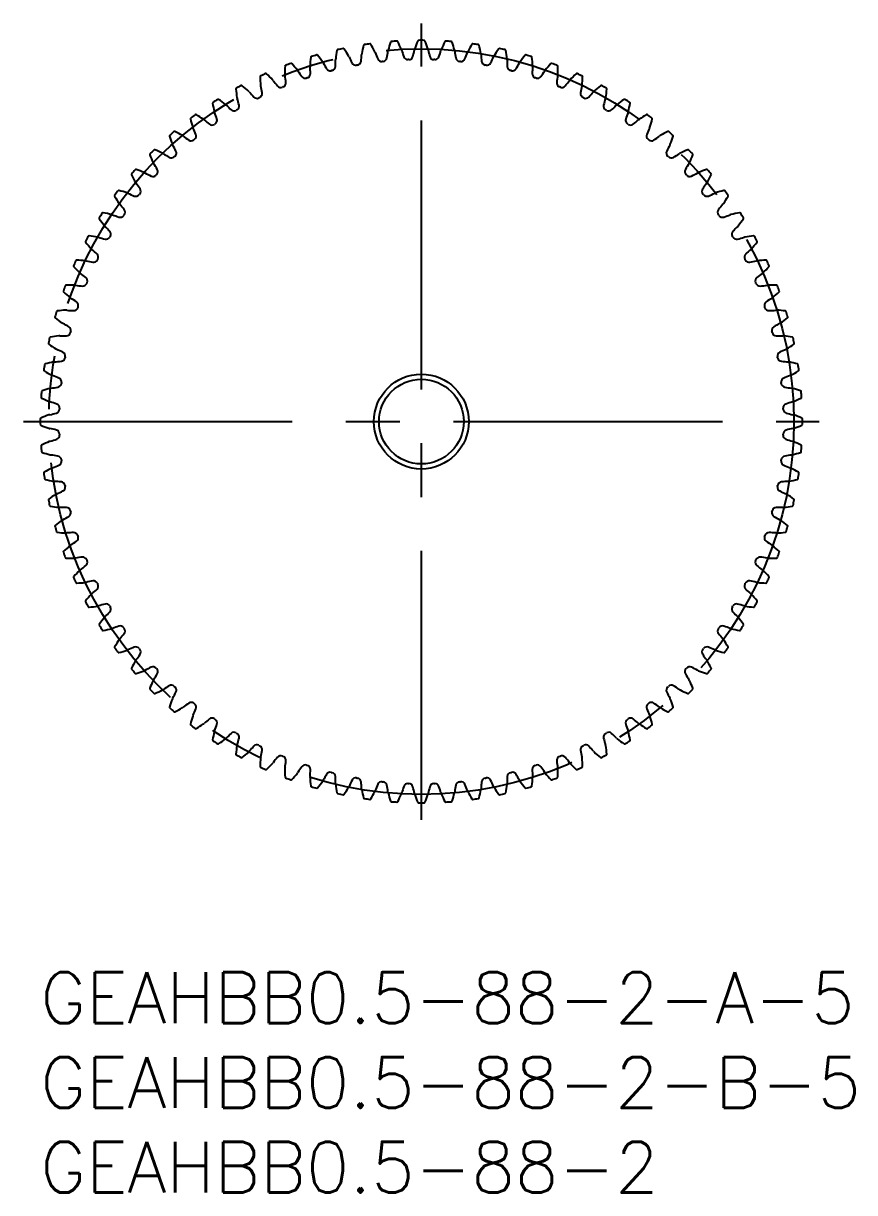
# Model space of a CAD drawing. Extents: x -1 to 95, y -13 to 70.
# Drawn here: x -1 to 48.1, y -13 to 56 of the extents above; entities that cross this region are included whole.
import ezdxf

# ---------------------------------------------------------------- set-up
doc = ezdxf.new("R2010")
doc.units = 0
doc.header["$LTSCALE"] = 0.5
doc.linetypes.add('CENTER', pattern=[50.8, 31.75, -6.35, 6.35, -6.35])
for name, color, linetype in [('MSM_CENTER', 1, 'CENTER'), ('MSM_CONTINUOUS', 7, 'CONTINUOUS'), ('MSM_PART_NUMBER', 7, 'CONTINUOUS')]:
    doc.layers.add(name, color=color, linetype=linetype)
doc.styles.get("Standard").update_dxf_attribs({"font": 'txt.shx', "height": 3, "bigfont": 'bigfont.shx'})

# ---------------------------------------------------------------- blocks, each defined once
blk = doc.blocks.new('*U2')
at = {"layer": 'MSM_PART_NUMBER'}
blk.add_text('GEAHBB0.5-88-2-A-5', height=3, dxfattribs=at).set_placement((0, -3))
blk = doc.blocks.new('*U3')
at = {"layer": 'MSM_PART_NUMBER'}
blk.add_text('GEAHBB0.5-88-2-B-5', height=3, dxfattribs=at).set_placement((0, -8))
blk = doc.blocks.new('*U4')
at = {"layer": 'MSM_PART_NUMBER'}
blk.add_text('GEAHBB0.5-88-2', height=3, dxfattribs=at).set_placement((0, -13))

msp = doc.modelspace()

# ---------------------------------------------------------------- linework, layer by layer
at = {"layer": 'MSM_CENTER'}
for p, q in [((22.5, 9), (22.5, 56)), ((-1, 32.5), (46, 32.5))]:
    msp.add_line(p, q, dxfattribs=at)
msp.add_circle((22.5, 32.5), 22, dxfattribs=at)
at = {"layer": 'MSM_CONTINUOUS'}
for radius in [2.8, 2.5]:
    msp.add_circle((22.5, 32.5), radius, dxfattribs=at)
for centre, radius, start, end in [((22.5, 32.5), 22.5, 101.84973, 102.69572), ((17.89, 54.472), 0.05, 35.20281, 101.84973), ((26.184, 52.843), 7.333, 165.25173, 169.20455), ((19.141, 54.697), 0.05, 98.60482, 165.25173), ((22.5, 32.5), 22.5, 97.75882, 98.60482), ((19.469, 54.744), 0.05, 31.1119, 97.75882), ((13.233, 50.981), 7.333, 27.15909, 31.1119), ((27.626, 52.528), 7.333, 161.16082, 165.11364), ((20.733, 54.88), 0.05, 94.51391, 161.16082), ((22.5, 32.5), 22.5, 93.66791, 94.51391), ((21.064, 54.904), 0.05, 27.021, 93.66791), ((14.576, 51.595), 7.333, 23.06818, 27.021), ((29.042, 52.112), 7.333, 157.06991, 161.02273), ((22.334, 54.949), 0.05, 90.423, 157.06991), ((22.5, 32.5), 22.5, 89.577, 90.423), ((22.666, 54.949), 0.05, 22.93009, 89.577), ((15.958, 52.112), 7.333, 18.97727, 22.93009), ((30.424, 51.595), 7.333, 152.979, 156.93182), ((23.936, 54.904), 0.05, 86.33209, 152.979), ((22.5, 32.5), 22.5, 85.48609, 86.33209), ((24.267, 54.88), 0.05, 18.83918, 85.48609), ((17.374, 52.528), 7.333, 14.88636, 18.83918), ((31.767, 50.981), 7.333, 148.8881, 152.84091), ((25.531, 54.744), 0.05, 82.24118, 148.8881), ((22.5, 32.5), 22.5, 81.39518, 82.24118), ((25.859, 54.697), 0.05, 14.74827, 81.39518), ((18.816, 52.843), 7.333, 10.79545, 14.74827), ((27.11, 54.472), 0.05, 78.15027, 144.79719), ((22.5, 32.5), 22.5, 77.30428, 78.15027), ((23.252, 53.16), 7.333, 173.43355, 177.38636), ((16.016, 53.993), 0.05, 106.78663, 173.43355), ((22.5, 32.5), 22.5, 105.94064, 106.78663), ((16.334, 54.087), 0.05, 39.29372, 105.94064), ((10.698, 49.474), 7.333, 35.34091, 39.29372), ((10.669, 53.762), 6.769, 357.34911, 0.79408), ((17.853, 53.862), 0.415, 173.29529, 180.79391), ((24.724, 53.054), 7.333, 169.34264, 173.29546), ((17.566, 54.401), 0.05, 102.69572, 169.34264), ((11.939, 50.273), 7.333, 31.25, 35.20281), ((17.853, 53.862), 0.415, 23.75155, 31.25018), ((24.429, 56.756), 6.769, 203.75137, 207.19635), ((12.216, 54.552), 6.769, 353.2582, 356.70317), ((19.389, 54.139), 0.415, 169.20437, 176.703), ((19.389, 54.139), 0.415, 19.66064, 27.15927), ((26.154, 56.556), 6.769, 199.66047, 203.10544), ((20.158, 53.998), 0.25, 203.10544, 276.21696), ((20.219, 54.004), 0.25, 276.05576, 349.16729), ((13.816, 55.23), 6.769, 349.16729, 352.61226), ((20.94, 54.306), 0.415, 165.11346, 172.61209), ((20.94, 54.306), 0.415, 15.56973, 23.06836), ((27.861, 56.234), 6.769, 195.56956, 199.01453), ((21.698, 54.11), 0.25, 199.01453, 272.12606), ((22.5, 32.5), 21.375, 91.96485, 92.12606), ((21.759, 54.112), 0.25, 271.96485, 345.07638), ((15.459, 55.791), 6.769, 345.07638, 348.52135), ((22.5, 54.361), 0.415, 161.02255, 168.52118), ((22.5, 54.361), 0.415, 11.47882, 18.97745), ((29.541, 55.791), 6.769, 191.47865, 194.92362), ((23.241, 54.112), 0.25, 194.92362, 268.03515), ((22.5, 32.5), 21.375, 87.87394, 88.03515), ((23.302, 54.11), 0.25, 267.87399, 340.98547), ((17.139, 56.234), 6.769, 340.98547, 344.43044), ((24.06, 54.306), 0.415, 156.93166, 164.43027), ((24.06, 54.306), 0.415, 7.38791, 14.88653), ((31.184, 55.23), 6.769, 187.38774, 190.83271), ((24.781, 54.004), 0.25, 190.83271, 263.94424), ((24.842, 53.998), 0.25, 263.78308, 336.89456), ((18.846, 56.556), 6.769, 336.89456, 340.33953), ((25.611, 54.139), 0.415, 152.84073, 160.33936), ((25.611, 54.139), 0.415, 3.297, 10.79562), ((32.784, 54.552), 6.769, 183.29683, 186.7418), ((20.571, 56.756), 6.769, 332.80365, 336.24863), ((27.147, 53.862), 0.415, 148.74982, 156.24845), ((33.061, 50.273), 7.333, 144.79719, 148.75), ((27.434, 54.401), 0.05, 10.65736, 77.30428), ((20.276, 53.054), 7.333, 6.70454, 10.65736), ((27.147, 53.862), 0.415, 359.20609, 6.70471), ((34.331, 53.762), 6.769, 179.20592, 182.65089), ((34.302, 49.474), 7.333, 140.70628, 144.65909), ((28.666, 54.087), 0.05, 74.05936, 140.70628), ((22.5, 32.5), 22.5, 73.21337, 74.05936), ((28.984, 53.993), 0.05, 6.56645, 73.21337), ((21.748, 53.16), 7.333, 2.61364, 6.56645), ((21.776, 53.161), 7.333, 177.52446, 181.47727), ((14.499, 53.476), 0.05, 110.87754, 177.52446), ((22.5, 32.5), 22.5, 110.03155, 110.87754), ((14.81, 53.592), 0.05, 43.38463, 110.03155), ((9.517, 48.589), 7.333, 39.43182, 43.38463), ((14.86, 52.983), 0.415, 31.93337, 39.43199), ((20.957, 56.783), 6.769, 211.93319, 215.37816), ((16.341, 53.476), 0.415, 177.38619, 184.88481), ((9.183, 52.864), 6.769, 1.44002, 4.88499), ((16.341, 53.476), 0.415, 27.84246, 35.34108), ((22.694, 56.831), 6.769, 207.84228, 211.28725), ((17.123, 53.446), 0.25, 211.28725, 284.39878), ((22.5, 32.5), 21.375, 104.23758, 104.39878), ((17.181, 53.461), 0.25, 284.23758, 357.34911), ((18.63, 53.776), 0.25, 207.19634, 280.30787), ((22.5, 32.5), 21.375, 100.14667, 100.30787), ((18.69, 53.787), 0.25, 280.14667, 353.2582), ((22.5, 32.5), 21.375, 96.05576, 96.21696), ((22.5, 32.5), 21.375, 83.78304, 83.94424), ((26.31, 53.787), 0.25, 186.7418, 259.85333), ((22.5, 32.5), 21.375, 79.69213, 79.85333), ((26.37, 53.776), 0.25, 259.69217, 332.80366), ((27.819, 53.461), 0.25, 182.65089, 255.76242), ((22.5, 32.5), 21.375, 75.60122, 75.76242), ((27.877, 53.446), 0.25, 255.60126, 328.71275), ((22.306, 56.831), 6.769, 328.71275, 332.15772), ((28.659, 53.476), 0.415, 144.65891, 152.15754), ((35.817, 52.864), 6.769, 175.11501, 178.55998), ((28.659, 53.476), 0.415, 355.11519, 2.6138), ((24.043, 56.783), 6.769, 324.62184, 328.06681), ((30.14, 52.983), 0.415, 140.56802, 148.06663), ((35.483, 48.589), 7.333, 136.61537, 140.56818), ((30.19, 53.592), 0.05, 69.96845, 136.61537), ((22.5, 32.5), 22.5, 69.12246, 69.96845), ((30.501, 53.476), 0.05, 2.47554, 69.12246), ((23.224, 53.161), 7.333, 358.52273, 2.47554), ((13.023, 52.852), 0.05, 114.96845, 181.61537), ((20.304, 53.057), 7.333, 181.61537, 185.56818), ((22.5, 32.5), 22.5, 114.12246, 114.96845), ((13.325, 52.99), 0.05, 47.47554, 114.12246), ((8.402, 47.622), 7.333, 43.52273, 47.47554), ((13.418, 52.386), 0.415, 36.02428, 43.5229), ((19.229, 56.611), 6.769, 216.0241, 219.46907), ((14.253, 52.491), 0.25, 292.4194, 5.53093), ((14.86, 52.983), 0.415, 181.4771, 188.97572), ((7.764, 51.862), 6.769, 5.53093, 8.9759), ((15.642, 53.009), 0.25, 215.37816, 288.48969), ((22.5, 32.5), 21.375, 108.32849, 108.48969), ((15.7, 53.028), 0.25, 288.32849, 1.44002), ((29.3, 53.028), 0.25, 178.55998, 251.67151), ((22.5, 32.5), 21.375, 71.51031, 71.67151), ((29.358, 53.009), 0.25, 251.51035, 324.62184), ((30.747, 52.491), 0.25, 174.46907, 247.5806), ((37.236, 51.862), 6.769, 171.0241, 174.46907), ((30.14, 52.983), 0.415, 351.02428, 358.52289), ((25.771, 56.611), 6.769, 320.53093, 323.9759), ((31.582, 52.386), 0.415, 136.4771, 143.97572), ((36.598, 47.622), 7.333, 132.52446, 136.47727), ((31.675, 52.99), 0.05, 65.87754, 132.52446), ((22.5, 32.5), 22.5, 65.03155, 65.87754), ((24.696, 53.057), 7.333, 354.43182, 358.38463), ((31.977, 52.852), 0.05, 358.38463, 65.03155), ((11.596, 52.124), 0.05, 119.05936, 185.70628), ((18.843, 52.848), 7.333, 185.70628, 189.65909), ((22.5, 32.5), 22.5, 118.21337, 119.05936), ((11.887, 52.283), 0.05, 51.56645, 118.21337), ((7.359, 46.578), 7.333, 47.61364, 51.56645), ((12.023, 51.687), 0.415, 40.11519, 47.61381), ((17.517, 56.316), 6.769, 220.11501, 223.55998), ((12.847, 51.851), 0.25, 296.51031, 9.62184), ((13.418, 52.386), 0.415, 185.568, 193.06663), ((6.42, 50.762), 6.769, 9.62184, 13.06681), ((14.196, 52.467), 0.25, 219.46907, 292.5806), ((22.5, 32.5), 21.375, 112.4194, 112.5806), ((22.5, 32.5), 21.375, 67.4194, 67.5806), ((30.804, 52.467), 0.25, 247.41944, 320.53093), ((32.153, 51.851), 0.25, 170.37816, 243.48969), ((38.58, 50.762), 6.769, 166.93319, 170.37816), ((31.582, 52.386), 0.415, 346.93337, 354.43198), ((27.483, 56.316), 6.769, 316.44002, 319.88499), ((32.977, 51.687), 0.415, 132.3862, 139.88481), ((37.641, 46.578), 7.333, 128.43355, 132.38636), ((33.113, 52.283), 0.05, 61.78663, 128.43355), ((22.5, 32.5), 22.5, 60.94064, 61.78663), ((26.157, 52.848), 7.333, 350.34091, 354.29372), ((33.404, 52.124), 0.05, 354.29372, 60.94064), ((10.224, 51.296), 0.05, 123.15027, 189.79719), ((17.401, 52.535), 7.333, 189.79719, 193.75), ((22.5, 32.5), 22.5, 122.30428, 123.15027), ((10.502, 51.475), 0.05, 55.65736, 122.30428), ((6.394, 45.462), 7.333, 51.70455, 55.65736), ((10.681, 50.891), 0.415, 44.20609, 51.70472), ((15.831, 55.9), 6.769, 224.20592, 227.65089), ((12.023, 51.687), 0.415, 189.65891, 197.15754), ((11.492, 51.113), 0.25, 300.60123, 13.71275), ((5.158, 49.568), 6.769, 13.71275, 17.15772), ((12.793, 51.824), 0.25, 223.55998, 296.67151), ((22.5, 32.5), 21.375, 116.51031, 116.67151), ((22.5, 32.5), 21.375, 63.32849, 63.48969), ((32.207, 51.824), 0.25, 243.32853, 316.44002), ((33.508, 51.113), 0.25, 166.28725, 239.39878), ((39.842, 49.568), 6.769, 162.84228, 166.28725), ((32.977, 51.687), 0.415, 342.84246, 350.34107), ((29.169, 55.9), 6.769, 312.34911, 315.79408), ((34.319, 50.891), 0.415, 128.29528, 135.79391), ((38.606, 45.462), 7.333, 124.34264, 128.29545), ((34.498, 51.475), 0.05, 57.69572, 124.34264), ((22.5, 32.5), 22.5, 56.84973, 57.69572), ((27.599, 52.535), 7.333, 346.25, 350.20281), ((34.776, 51.296), 0.05, 350.20281, 56.84973), ((8.914, 50.372), 0.05, 127.24118, 193.8881), ((22.5, 32.5), 22.5, 126.39518, 127.24118), ((9.179, 50.571), 0.05, 59.74827, 126.39518), ((5.51, 44.279), 7.333, 55.79545, 59.74827), ((10.681, 50.891), 0.415, 193.74984, 201.24845), ((3.985, 48.287), 6.769, 17.80365, 21.24863), ((11.439, 51.082), 0.25, 227.65089, 300.76242), ((22.5, 32.5), 21.375, 120.60122, 120.76242), ((22.5, 32.5), 21.375, 59.23758, 59.39878), ((33.561, 51.082), 0.25, 239.23762, 312.34911), ((41.015, 48.287), 6.769, 158.75137, 162.19635), ((34.319, 50.891), 0.415, 338.75155, 346.25016), ((39.49, 44.279), 7.333, 120.25173, 124.20455), ((35.821, 50.571), 0.05, 53.60482, 120.25173), ((22.5, 32.5), 22.5, 52.75882, 53.60482), ((36.086, 50.372), 0.05, 346.1119, 52.75882), ((15.984, 52.121), 7.333, 193.8881, 197.84091), ((9.399, 50.001), 0.415, 197.84073, 205.33936), ((2.906, 46.926), 6.769, 21.89456, 25.33953), ((9.399, 50.001), 0.415, 48.297, 55.79563), ((14.179, 55.365), 6.769, 228.29683, 231.7418), ((10.142, 50.246), 0.25, 231.7418, 304.85333), ((22.5, 32.5), 21.375, 124.69213, 124.85333), ((10.192, 50.281), 0.25, 304.69214, 17.80366), ((34.808, 50.281), 0.25, 162.19634, 235.30787), ((22.5, 32.5), 21.375, 55.14667, 55.30787), ((34.858, 50.246), 0.25, 235.14671, 308.2582), ((30.821, 55.365), 6.769, 308.2582, 311.70317), ((35.601, 50.001), 0.415, 124.20437, 131.703), ((42.094, 46.926), 6.769, 154.66047, 158.10544), ((35.601, 50.001), 0.415, 334.66064, 342.15925), ((29.016, 52.121), 7.333, 342.15909, 346.1119), ((7.674, 49.358), 0.05, 131.33209, 197.979), ((14.601, 51.606), 7.333, 197.979, 201.93182), ((22.5, 32.5), 22.5, 130.48609, 131.33209), ((7.924, 49.575), 0.05, 63.83918, 130.48609), ((4.713, 43.037), 7.333, 59.88636, 63.83918), ((8.184, 49.022), 0.415, 52.38791, 59.88654), ((12.569, 54.713), 6.769, 232.38774, 235.83271), ((8.907, 49.319), 0.25, 235.83271, 308.94424), ((22.5, 32.5), 21.375, 128.78304, 128.94424), ((8.955, 49.357), 0.25, 308.78303, 21.89456), ((36.045, 49.357), 0.25, 158.10544, 231.21696), ((22.5, 32.5), 21.375, 51.05576, 51.21696), ((36.093, 49.319), 0.25, 231.0558, 304.16729), ((32.431, 54.713), 6.769, 304.16729, 307.61226), ((36.816, 49.022), 0.415, 120.11346, 127.61209), ((40.287, 43.037), 7.333, 116.16082, 120.11364), ((37.076, 49.575), 0.05, 49.51391, 116.16082), ((22.5, 32.5), 22.5, 48.66791, 49.51391), ((30.399, 51.606), 7.333, 338.06818, 342.021), ((37.326, 49.358), 0.05, 342.021, 48.66791), ((22.5, 32.5), 22.5, 134.577, 135.423), ((6.743, 48.491), 0.05, 67.93009, 134.577), ((4.006, 41.742), 7.333, 63.97727, 67.93009), ((7.042, 47.958), 0.415, 56.47882, 63.97745), ((11.009, 53.948), 6.769, 236.47865, 239.92362), ((8.184, 49.022), 0.415, 201.93166, 209.43027), ((1.926, 45.492), 6.769, 25.98547, 29.43044), ((7.787, 48.348), 0.25, 312.87395, 25.98547), ((37.213, 48.348), 0.25, 154.01453, 227.12606), ((43.074, 45.492), 6.769, 150.56956, 154.01453), ((36.816, 49.022), 0.415, 330.56973, 338.06834), ((33.991, 53.948), 6.769, 300.07638, 303.52135), ((37.958, 47.958), 0.415, 116.02257, 123.52118), ((40.994, 41.742), 7.333, 112.06991, 116.02273), ((38.257, 48.491), 0.05, 45.423, 112.06991), ((22.5, 32.5), 22.5, 44.577, 45.423), ((6.509, 48.257), 0.05, 135.423, 202.06991), ((13.258, 50.994), 7.333, 202.06991, 206.02273), ((7.042, 47.958), 0.415, 206.02257, 213.52118), ((1.052, 43.991), 6.769, 30.07638, 33.52135), ((7.742, 48.306), 0.25, 239.92362, 313.03515), ((22.5, 32.5), 21.375, 132.87394, 133.03515), ((22.5, 32.5), 21.375, 46.96485, 47.12606), ((37.258, 48.306), 0.25, 226.96489, 300.07638), ((43.948, 43.991), 6.769, 146.47865, 149.92362), ((37.958, 47.958), 0.415, 326.47882, 333.97744), ((31.742, 50.994), 7.333, 333.97727, 337.93009), ((38.491, 48.257), 0.05, 337.93009, 44.577), ((5.425, 47.076), 0.05, 139.51391, 206.16082), ((11.963, 50.287), 7.333, 206.16082, 210.11364), ((22.5, 32.5), 22.5, 138.66791, 139.51391), ((5.642, 47.326), 0.05, 72.021, 138.66791), ((3.394, 40.399), 7.333, 68.06818, 72.021), ((5.978, 46.816), 0.415, 60.56973, 68.06836), ((9.508, 53.074), 6.769, 240.56956, 244.01453), ((6.652, 47.213), 0.25, 244.01453, 317.12606), ((22.5, 32.5), 21.375, 136.96485, 137.12606), ((6.694, 47.258), 0.25, 316.96484, 30.07638), ((38.306, 47.258), 0.25, 149.92362, 223.03515), ((22.5, 32.5), 21.375, 42.87394, 43.03515), ((38.348, 47.213), 0.25, 222.87398, 295.98547), ((35.492, 53.074), 6.769, 295.98547, 299.43044), ((39.022, 46.816), 0.415, 111.93164, 119.43027), ((41.606, 40.399), 7.333, 107.979, 111.93182), ((39.358, 47.326), 0.05, 41.33209, 107.979), ((33.037, 50.287), 7.333, 329.88636, 333.83918), ((22.5, 32.5), 22.5, 40.48609, 41.33209), ((39.575, 47.076), 0.05, 333.83918, 40.48609), ((5.978, 46.816), 0.415, 210.11348, 217.61209), ((0.287, 42.431), 6.769, 34.16729, 37.61226), ((5.681, 46.093), 0.25, 321.05575, 34.16729), ((39.319, 46.093), 0.25, 145.83271, 218.94424), ((44.713, 42.431), 6.769, 142.38774, 145.83271), ((39.022, 46.816), 0.415, 322.38791, 329.88653), ((4.429, 45.821), 0.05, 143.60482, 210.25173), ((10.721, 49.49), 7.333, 210.25173, 214.20455), ((22.5, 32.5), 22.5, 142.75882, 143.60482), ((4.628, 46.086), 0.05, 76.1119, 142.75882), ((2.879, 39.016), 7.333, 72.15909, 76.1119), ((4.999, 45.601), 0.415, 64.66064, 72.15927), ((8.074, 52.094), 6.769, 244.66047, 248.10544), ((5.643, 46.045), 0.25, 248.10544, 321.21696), ((22.5, 32.5), 21.375, 141.05576, 141.21696), ((22.5, 32.5), 21.375, 38.78304, 38.94424), ((39.357, 46.045), 0.25, 218.78308, 291.89459), ((36.926, 52.094), 6.769, 291.89456, 295.33953), ((40.001, 45.601), 0.415, 107.84075, 115.33936), ((42.121, 39.016), 7.333, 103.8881, 107.84091), ((34.279, 49.49), 7.333, 325.79545, 329.74827), ((40.372, 46.086), 0.05, 37.24118, 103.8881), ((22.5, 32.5), 22.5, 36.39518, 37.24118), ((40.571, 45.821), 0.05, 329.74827, 36.39518), ((4.999, 45.601), 0.415, 214.20438, 221.703), ((-0.365, 40.821), 6.769, 38.2582, 41.70317), ((4.754, 44.858), 0.25, 325.14666, 38.2582), ((40.246, 44.858), 0.25, 141.7418, 214.85333), ((45.365, 40.821), 6.769, 138.29683, 141.7418), ((40.001, 45.601), 0.415, 318.297, 325.79562), ((3.525, 44.498), 0.05, 147.69572, 214.34264), ((22.5, 32.5), 22.5, 146.84973, 147.69572), ((9.538, 48.606), 7.333, 214.34264, 218.29546), ((3.704, 44.776), 0.05, 80.20281, 146.84973), ((2.465, 37.599), 7.333, 76.25, 80.20281), ((4.109, 44.319), 0.415, 68.75155, 76.25018), ((6.713, 51.015), 6.769, 248.75137, 252.19635), ((4.719, 44.808), 0.25, 252.19634, 325.30787), ((22.5, 32.5), 21.375, 145.14667, 145.30787), ((22.5, 32.5), 21.375, 34.69213, 34.85333), ((40.281, 44.808), 0.25, 214.69217, 287.80366), ((38.287, 51.015), 6.769, 287.80365, 291.24863), ((40.891, 44.319), 0.415, 103.74984, 111.24845), ((42.535, 37.599), 7.333, 99.79719, 103.75), ((35.462, 48.606), 7.333, 321.70454, 325.65736), ((41.296, 44.776), 0.05, 33.15027, 99.79719), ((22.5, 32.5), 22.5, 32.30428, 33.15027), ((41.475, 44.498), 0.05, 325.65736, 32.30428), ((4.109, 44.319), 0.415, 218.29529, 225.79391), ((-0.9, 39.169), 6.769, 42.34911, 45.79408), ((3.918, 43.561), 0.25, 329.23757, 42.34911), ((41.082, 43.561), 0.25, 137.65089, 210.76242), ((45.9, 39.169), 6.769, 134.20592, 137.65089), ((40.891, 44.319), 0.415, 314.20609, 321.70471), ((2.717, 43.113), 0.05, 151.78663, 218.43355), ((22.5, 32.5), 22.5, 150.94064, 151.78663), ((8.422, 47.641), 7.333, 218.43355, 222.38636), ((2.876, 43.404), 0.05, 84.29372, 150.94064), ((2.152, 36.157), 7.333, 80.34091, 84.29372), ((3.313, 42.977), 0.415, 72.84246, 80.34108), ((5.432, 49.842), 6.769, 252.84228, 256.28725), ((3.887, 43.508), 0.25, 256.28725, 329.39878), ((22.5, 32.5), 21.375, 149.23758, 149.39878), ((22.5, 32.5), 21.375, 30.60122, 30.76242), ((41.113, 43.508), 0.25, 210.60126, 283.71275), ((39.568, 49.842), 6.769, 283.71275, 287.15772), ((41.687, 42.977), 0.415, 99.65893, 107.15754), ((42.848, 36.157), 7.333, 95.70628, 99.65909), ((36.578, 47.641), 7.333, 317.61364, 321.56645), ((42.124, 43.404), 0.05, 29.05936, 95.70628), ((22.5, 32.5), 22.5, 28.21337, 29.05936), ((42.283, 43.113), 0.05, 321.56645, 28.21337), ((3.313, 42.977), 0.415, 222.38619, 229.88481), ((-1.316, 37.483), 6.769, 46.44002, 49.88499), ((3.176, 42.207), 0.25, 333.32848, 46.44002), ((22.5, 32.5), 21.375, 153.32849, 153.48969), ((41.824, 42.207), 0.25, 133.55998, 206.67151), ((22.5, 32.5), 21.375, 26.51031, 26.67151), ((46.316, 37.483), 6.769, 130.11501, 133.55998), ((41.687, 42.977), 0.415, 310.11519, 317.6138), ((2.01, 41.675), 0.05, 155.87754, 222.52446), ((22.5, 32.5), 22.5, 155.03155, 155.87754), ((7.378, 46.598), 7.333, 222.52446, 226.47727), ((2.148, 41.977), 0.05, 88.38463, 155.03155), ((1.943, 34.696), 7.333, 84.43182, 88.38463), ((2.614, 41.582), 0.415, 76.93337, 84.43199), ((4.238, 48.58), 6.769, 256.93319, 260.37816), ((3.149, 42.153), 0.25, 260.37816, 333.48969), ((41.851, 42.153), 0.25, 206.51035, 279.62184), ((40.762, 48.58), 6.769, 279.62184, 283.06681), ((42.386, 41.582), 0.415, 95.568, 103.06663), ((43.057, 34.696), 7.333, 91.61537, 95.56818), ((37.622, 46.598), 7.333, 313.52273, 317.47554), ((42.852, 41.977), 0.05, 24.96845, 91.61537), ((22.5, 32.5), 22.5, 24.12246, 24.96845), ((42.99, 41.675), 0.05, 317.47554, 24.12246), ((2.614, 41.582), 0.415, 226.47711, 233.97572), ((-1.611, 35.771), 6.769, 50.53093, 53.9759), ((2.533, 40.804), 0.25, 337.41939, 50.53093), ((42.467, 40.804), 0.25, 129.46907, 202.5806), ((46.611, 35.771), 6.769, 126.0241, 129.46907), ((42.386, 41.582), 0.415, 306.02428, 313.52289), ((1.408, 40.19), 0.05, 159.96845, 226.61537), ((22.5, 32.5), 22.5, 159.12246, 159.96845), ((6.411, 45.483), 7.333, 226.61537, 230.56818), ((1.524, 40.501), 0.05, 92.47554, 159.12246), ((1.839, 33.224), 7.333, 88.52273, 92.47554), ((2.017, 40.14), 0.415, 81.02428, 88.5229), ((3.138, 47.236), 6.769, 261.0241, 264.46907), ((2.509, 40.747), 0.25, 264.46907, 337.5806), ((22.5, 32.5), 21.375, 157.4194, 157.5806), ((22.5, 32.5), 21.375, 22.4194, 22.5806), ((42.491, 40.747), 0.25, 202.41944, 275.53093), ((41.862, 47.236), 6.769, 275.53093, 278.9759), ((42.983, 40.14), 0.415, 91.4771, 98.97572), ((43.161, 33.224), 7.333, 87.52446, 91.47727), ((38.589, 45.483), 7.333, 309.43182, 313.38463), ((43.476, 40.501), 0.05, 20.87754, 87.52446), ((22.5, 32.5), 22.5, 20.03155, 20.87754), ((43.592, 40.19), 0.05, 313.38463, 20.03155), ((2.017, 40.14), 0.415, 230.568, 238.06663), ((-1.783, 34.043), 6.769, 54.62184, 58.06681), ((1.991, 39.358), 0.25, 341.5103, 54.62184), ((43.009, 39.358), 0.25, 125.37816, 198.48969), ((46.783, 34.043), 6.769, 121.93319, 125.37816), ((42.983, 40.14), 0.415, 301.93337, 309.43198), ((0.913, 38.666), 0.05, 164.05936, 230.70628), ((22.5, 32.5), 22.5, 163.21337, 164.05936), ((1.007, 38.984), 0.05, 96.56645, 163.21337), ((1.84, 31.748), 7.333, 92.61364, 96.56645), ((1.524, 38.659), 0.415, 85.11519, 92.61381), ((2.136, 45.817), 6.769, 265.11501, 268.55998), ((1.972, 39.3), 0.25, 268.55998, 341.67151), ((22.5, 32.5), 21.375, 161.51031, 161.67151), ((22.5, 32.5), 21.375, 18.32849, 18.48969), ((43.028, 39.3), 0.25, 198.32853, 271.44002), ((42.864, 45.817), 6.769, 271.44002, 274.88499), ((43.476, 38.659), 0.415, 87.3862, 94.88481), ((43.16, 31.748), 7.333, 83.43355, 87.38636), ((43.993, 38.984), 0.05, 16.78663, 83.43355), ((22.5, 32.5), 22.5, 15.94064, 16.78663), ((44.087, 38.666), 0.05, 309.29372, 15.94064), ((5.526, 44.302), 7.333, 230.70628, 234.65909), ((1.524, 38.659), 0.415, 234.65891, 242.15754), ((-1.831, 32.306), 6.769, 58.71275, 62.15772), ((1.554, 37.877), 0.25, 345.6012, 58.71275), ((43.446, 37.877), 0.25, 121.28725, 194.39878), ((46.831, 32.306), 6.769, 117.84228, 121.28725), ((43.476, 38.659), 0.415, 297.84246, 305.34107), ((39.474, 44.302), 7.333, 305.34091, 309.29372), ((22.5, 32.5), 22.5, 167.30428, 168.15027), ((0.599, 37.434), 0.05, 100.65736, 167.30428), ((1.946, 30.276), 7.333, 96.70455, 100.65736), ((1.138, 37.147), 0.415, 89.20609, 96.70472), ((1.238, 44.331), 6.769, 269.20592, 272.65089), ((1.539, 37.819), 0.25, 272.65089, 345.76242), ((22.5, 32.5), 21.375, 165.60122, 165.76242), ((22.5, 32.5), 21.375, 14.23758, 14.39878), ((43.461, 37.819), 0.25, 194.23762, 267.34911), ((43.762, 44.331), 6.769, 267.34911, 270.79408), ((43.862, 37.147), 0.415, 83.29528, 90.79391), ((43.054, 30.276), 7.333, 79.34264, 83.29545), ((44.401, 37.434), 0.05, 12.69572, 79.34264), ((22.5, 32.5), 22.5, 11.84973, 12.69572), ((0.528, 37.11), 0.05, 168.15027, 234.79719), ((4.727, 43.061), 7.333, 234.79719, 238.75), ((1.138, 37.147), 0.415, 238.74982, 246.24845), ((-1.756, 30.571), 6.769, 62.80365, 66.24863), ((1.224, 36.37), 0.25, 349.69214, 62.80366), ((43.776, 36.37), 0.25, 117.19634, 190.30787), ((46.756, 30.571), 6.769, 113.75137, 117.19635), ((43.862, 37.147), 0.415, 293.75155, 301.25017), ((40.273, 43.061), 7.333, 301.25, 305.20281), ((44.472, 37.11), 0.05, 305.20281, 11.84973), ((0.303, 35.859), 0.05, 104.74827, 171.39518), ((2.157, 28.816), 7.333, 100.79545, 104.74827), ((0.861, 35.611), 0.415, 93.297, 100.79563), ((0.448, 42.784), 6.769, 273.29683, 276.7418), ((1.213, 36.31), 0.25, 276.7418, 349.85333), ((22.5, 32.5), 21.375, 169.69213, 169.85333), ((22.5, 32.5), 21.375, 10.14667, 10.30787), ((43.787, 36.31), 0.25, 190.14671, 263.2582), ((44.552, 42.784), 6.769, 263.2582, 266.70317), ((44.139, 35.611), 0.415, 79.20438, 86.703), ((42.843, 28.816), 7.333, 75.25173, 79.20455), ((44.697, 35.859), 0.05, 8.60482, 75.25173), ((22.5, 32.5), 22.5, 171.39518, 172.24118), ((0.256, 35.531), 0.05, 172.24118, 238.8881), ((4.019, 41.767), 7.333, 238.8881, 242.84091), ((0.861, 35.611), 0.415, 242.84075, 250.33936), ((-1.556, 28.846), 6.769, 66.89456, 70.33953), ((46.556, 28.846), 6.769, 109.66047, 113.10544), ((44.139, 35.611), 0.415, 289.66064, 297.15926), ((40.981, 41.767), 7.333, 297.15909, 301.1119), ((22.5, 32.5), 22.5, 7.75882, 8.60482), ((44.744, 35.531), 0.05, 301.1119, 7.75882), ((-0.23, 41.184), 6.769, 277.38774, 280.83271), ((0.996, 34.781), 0.25, 280.83271, 353.94424), ((1.002, 34.842), 0.25, 353.78305, 66.89456), ((22.5, 32.5), 21.375, 173.78304, 173.94424), ((43.998, 34.842), 0.25, 113.10544, 186.21696), ((22.5, 32.5), 21.375, 6.05576, 6.21696), ((44.004, 34.781), 0.25, 186.0558, 259.16729), ((45.23, 41.184), 6.769, 259.16729, 262.61226), ((22.5, 32.5), 22.5, 175.48609, 176.33209), ((0.096, 33.936), 0.05, 176.33209, 242.979), ((0.12, 34.267), 0.05, 108.83918, 175.48609), ((3.405, 40.424), 7.333, 242.979, 246.93182), ((2.472, 27.374), 7.333, 104.88636, 108.83918), ((0.694, 34.06), 0.415, 97.38791, 104.88654), ((44.306, 34.06), 0.415, 75.11348, 82.61209), ((42.528, 27.374), 7.333, 71.16082, 75.11364), ((41.595, 40.424), 7.333, 293.06818, 297.021), ((44.88, 34.267), 0.05, 4.51391, 71.16082), ((44.904, 33.936), 0.05, 297.021, 3.66791), ((22.5, 32.5), 22.5, 3.66791, 4.51391), ((0.694, 34.06), 0.415, 246.93166, 254.43027), ((-1.234, 27.139), 6.769, 70.98547, 74.43044), ((0.888, 33.241), 0.25, 284.92362, 358.03515), ((0.89, 33.302), 0.25, 357.87396, 70.98547), ((22.5, 32.5), 21.375, 177.87394, 178.03515), ((44.11, 33.302), 0.25, 109.01453, 182.12606), ((22.5, 32.5), 21.375, 1.96485, 2.12606), ((44.112, 33.241), 0.25, 181.96489, 255.07641), ((46.234, 27.139), 6.769, 105.56956, 109.01453), ((44.306, 34.06), 0.415, 285.56973, 293.06835), ((22.5, 32.5), 22.5, 179.577, 180.423), ((0.051, 32.666), 0.05, 112.93009, 179.577), ((2.888, 25.958), 7.333, 108.97727, 112.93009), ((0.639, 32.5), 0.415, 101.47882, 108.97745), ((-0.791, 39.541), 6.769, 281.47865, 284.92362), ((45.791, 39.541), 6.769, 255.07638, 258.52135), ((44.361, 32.5), 0.415, 71.02255, 78.52118), ((42.112, 25.958), 7.333, 67.06991, 71.02273), ((44.949, 32.666), 0.05, 0.423, 67.06991), ((22.5, 32.5), 22.5, 359.577, 0.423), ((0.051, 32.334), 0.05, 180.423, 247.06991), ((2.888, 39.042), 7.333, 247.06991, 251.02273), ((0.639, 32.5), 0.415, 251.02255, 258.52118), ((-0.791, 25.459), 6.769, 75.07638, 78.52135), ((0.888, 31.759), 0.25, 1.96487, 75.07638), ((22.5, 32.5), 21.375, 181.96485, 182.12606), ((22.5, 32.5), 21.375, 357.87394, 358.03515), ((44.112, 31.759), 0.25, 104.92362, 178.03515), ((45.791, 25.459), 6.769, 101.47865, 104.92362), ((44.361, 32.5), 0.415, 281.47882, 288.97744), ((42.112, 39.042), 7.333, 288.97727, 292.93009), ((44.949, 32.334), 0.05, 292.93009, 359.577), ((0.096, 31.064), 0.05, 117.021, 183.66791), ((22.5, 32.5), 22.5, 183.66791, 184.51391), ((3.405, 24.576), 7.333, 113.06818, 117.021), ((0.694, 30.94), 0.415, 105.56973, 113.06836), ((-1.234, 37.861), 6.769, 285.56956, 289.01453), ((0.89, 31.698), 0.25, 289.01453, 2.12606), ((44.11, 31.698), 0.25, 177.87398, 250.9855), ((46.234, 37.861), 6.769, 250.98547, 254.43044), ((44.306, 30.94), 0.415, 66.93164, 74.43027), ((41.595, 24.576), 7.333, 62.979, 66.93182), ((44.904, 31.064), 0.05, 356.33209, 62.979), ((22.5, 32.5), 22.5, 355.48609, 356.33209), ((0.12, 30.733), 0.05, 184.51391, 251.16082), ((2.472, 37.626), 7.333, 251.16082, 255.11364), ((0.694, 30.94), 0.415, 255.11346, 262.61209), ((-0.23, 23.816), 6.769, 79.16729, 82.61226), ((0.996, 30.219), 0.25, 6.05578, 79.16729), ((44.004, 30.219), 0.25, 100.83271, 173.94424), ((45.23, 23.816), 6.769, 97.38774, 100.83271), ((44.306, 30.94), 0.415, 277.38791, 284.88653), ((42.528, 37.626), 7.333, 284.88636, 288.83918), ((44.88, 30.733), 0.05, 288.83918, 355.48609), ((4.019, 23.233), 7.333, 117.15909, 121.1119), ((0.861, 29.389), 0.415, 109.66064, 117.15927), ((-1.556, 36.154), 6.769, 289.66047, 293.10544), ((1.002, 30.158), 0.25, 293.10544, 6.21696), ((22.5, 32.5), 21.375, 186.05576, 186.21696), ((43.998, 30.158), 0.25, 173.78307, 246.89459), ((22.5, 32.5), 21.375, 353.78304, 353.94424), ((46.556, 36.154), 6.769, 246.89456, 250.33953), ((44.139, 29.389), 0.415, 62.84075, 70.33936), ((40.981, 23.233), 7.333, 58.8881, 62.84091), ((0.256, 29.469), 0.05, 121.1119, 187.75882), ((22.5, 32.5), 22.5, 187.75882, 188.60482), ((0.303, 29.141), 0.05, 188.60482, 255.25173), ((2.157, 36.184), 7.333, 255.25173, 259.20455), ((0.861, 29.389), 0.415, 259.20438, 266.703), ((44.139, 29.389), 0.415, 273.297, 280.79562), ((42.843, 36.184), 7.333, 280.79545, 284.74827), ((44.697, 29.141), 0.05, 284.74827, 351.39518), ((22.5, 32.5), 22.5, 351.39518, 352.24118), ((44.744, 29.469), 0.05, 352.24118, 58.8881), ((0.448, 22.216), 6.769, 83.2582, 86.70317), ((-1.756, 34.429), 6.769, 293.75137, 297.19635), ((1.213, 28.69), 0.25, 10.14669, 83.2582), ((1.224, 28.63), 0.25, 297.19634, 10.30787), ((22.5, 32.5), 21.375, 190.14667, 190.30787), ((43.776, 28.63), 0.25, 169.69216, 242.80366), ((22.5, 32.5), 21.375, 349.69213, 349.85333), ((43.787, 28.69), 0.25, 96.7418, 169.85333), ((46.756, 34.429), 6.769, 242.80365, 246.24863), ((44.552, 22.216), 6.769, 93.29683, 96.7418), ((0.528, 27.89), 0.05, 125.20281, 191.84973), ((22.5, 32.5), 22.5, 191.84973, 192.69572), ((4.727, 21.939), 7.333, 121.25, 125.20281), ((1.138, 27.853), 0.415, 113.75155, 121.25018), ((43.862, 27.853), 0.415, 58.74984, 66.24845), ((40.273, 21.939), 7.333, 54.79719, 58.75), ((22.5, 32.5), 22.5, 347.30428, 348.15027), ((44.472, 27.89), 0.05, 348.15027, 54.79719), ((0.599, 27.566), 0.05, 192.69572, 259.34264), ((1.946, 34.724), 7.333, 259.34264, 263.29545), ((1.138, 27.853), 0.415, 263.29528, 270.79391), ((1.238, 20.669), 6.769, 87.34911, 90.79408), ((1.539, 27.181), 0.25, 14.2376, 87.34911), ((1.554, 27.123), 0.25, 301.28725, 14.39878), ((22.5, 32.5), 21.375, 194.23758, 194.39878), ((43.446, 27.123), 0.25, 165.60125, 238.71277), ((22.5, 32.5), 21.375, 345.60122, 345.76242), ((43.461, 27.181), 0.25, 92.65089, 165.76242), ((43.762, 20.669), 6.769, 89.20592, 92.65089), ((43.862, 27.853), 0.415, 269.20609, 276.70471), ((43.054, 34.724), 7.333, 276.70455, 280.65736), ((44.401, 27.566), 0.05, 280.65736, 347.30428), ((0.913, 26.334), 0.05, 129.29372, 195.94064), ((22.5, 32.5), 22.5, 195.94064, 196.78663), ((5.526, 20.698), 7.333, 125.34091, 129.29372), ((1.524, 26.341), 0.415, 117.84246, 125.34108), ((-1.831, 32.694), 6.769, 297.84228, 301.28725), ((46.831, 32.694), 6.769, 238.71275, 242.15772), ((43.476, 26.341), 0.415, 54.65893, 62.15754), ((39.474, 20.698), 7.333, 50.70628, 54.65909), ((22.5, 32.5), 22.5, 343.21337, 344.05936), ((44.087, 26.334), 0.05, 344.05936, 50.70628), ((1.007, 26.016), 0.05, 196.78663, 263.43355), ((1.84, 33.252), 7.333, 263.43355, 267.38636), ((1.524, 26.341), 0.415, 267.38619, 274.88481), ((2.136, 19.183), 6.769, 91.44002, 94.88499), ((1.972, 25.7), 0.25, 18.32851, 91.44002), ((1.991, 25.642), 0.25, 305.37816, 18.48969), ((22.5, 32.5), 21.375, 198.32849, 198.48969), ((43.009, 25.642), 0.25, 161.51034, 234.62184), ((22.5, 32.5), 21.375, 341.51031, 341.67151), ((43.028, 25.7), 0.25, 88.55998, 161.67151), ((42.864, 19.183), 6.769, 85.11501, 88.55998), ((43.476, 26.341), 0.415, 265.11519, 272.6138), ((43.16, 33.252), 7.333, 272.61364, 276.56645), ((43.993, 26.016), 0.05, 276.56645, 343.21337), ((1.408, 24.81), 0.05, 133.38463, 200.03155), ((6.411, 19.517), 7.333, 129.43182, 133.38463), ((2.017, 24.86), 0.415, 121.93337, 129.43199), ((-1.783, 30.957), 6.769, 301.93319, 305.37816), ((46.783, 30.957), 6.769, 234.62184, 238.06681), ((42.983, 24.86), 0.415, 50.568, 58.06663), ((38.589, 19.517), 7.333, 46.61537, 50.56818), ((43.592, 24.81), 0.05, 339.96845, 46.61537), ((22.5, 32.5), 22.5, 200.03155, 200.87754), ((1.524, 24.499), 0.05, 200.87754, 267.52446), ((1.839, 31.776), 7.333, 267.52446, 271.47727), ((2.017, 24.86), 0.415, 271.4771, 278.97572), ((3.138, 17.764), 6.769, 95.53093, 98.9759), ((2.509, 24.253), 0.25, 22.41942, 95.53093), ((2.533, 24.196), 0.25, 309.46907, 22.5806), ((22.5, 32.5), 21.375, 202.4194, 202.5806), ((42.467, 24.196), 0.25, 157.41943, 230.53096), ((22.5, 32.5), 21.375, 337.4194, 337.5806), ((42.491, 24.253), 0.25, 84.46907, 157.5806), ((41.862, 17.764), 6.769, 81.0241, 84.46907), ((42.983, 24.86), 0.415, 261.02428, 268.52289), ((43.161, 31.776), 7.333, 268.52273, 272.47554), ((43.476, 24.499), 0.05, 272.47554, 339.12246), ((22.5, 32.5), 22.5, 339.12246, 339.96845), ((7.378, 18.402), 7.333, 133.52273, 137.47554), ((2.614, 23.418), 0.415, 126.02428, 133.5229), ((-1.611, 29.229), 6.769, 306.0241, 309.46907), ((46.611, 29.229), 6.769, 230.53093, 233.9759), ((42.386, 23.418), 0.415, 46.47711, 53.97572), ((37.622, 18.402), 7.333, 42.52446, 46.47727), ((2.01, 23.325), 0.05, 137.47554, 204.12246), ((22.5, 32.5), 22.5, 204.12246, 204.96845), ((2.148, 23.023), 0.05, 204.96845, 271.61537), ((1.943, 30.304), 7.333, 271.61537, 275.56818), ((2.614, 23.418), 0.415, 275.568, 283.06663), ((4.238, 16.42), 6.769, 99.62184, 103.06681), ((3.149, 22.847), 0.25, 26.51033, 99.62184), ((3.176, 22.793), 0.25, 313.55998, 26.67151), ((22.5, 32.5), 21.375, 206.51031, 206.67151), ((41.824, 22.793), 0.25, 153.32852, 226.44002), ((22.5, 32.5), 21.375, 333.32849, 333.48969), ((41.851, 22.847), 0.25, 80.37816, 153.48969), ((40.762, 16.42), 6.769, 76.93319, 80.37816), ((42.386, 23.418), 0.415, 256.93337, 264.43198), ((43.057, 30.304), 7.333, 264.43182, 268.38463), ((42.852, 23.023), 0.05, 268.38463, 335.03155), ((22.5, 32.5), 22.5, 335.03155, 335.87754), ((42.99, 23.325), 0.05, 335.87754, 42.52446), ((8.422, 17.359), 7.333, 137.61364, 141.56645), ((3.313, 22.023), 0.415, 130.11519, 137.61381), ((-1.316, 27.517), 6.769, 310.11501, 313.55998), ((46.316, 27.517), 6.769, 226.44002, 229.88499), ((41.687, 22.023), 0.415, 42.3862, 49.88481), ((36.578, 17.359), 7.333, 38.43355, 42.38636), ((2.717, 21.887), 0.05, 141.56645, 208.21337), ((22.5, 32.5), 22.5, 208.21337, 209.05936), ((2.876, 21.596), 0.05, 209.05936, 275.70628), ((2.152, 28.843), 7.333, 275.70628, 279.65909), ((3.313, 22.023), 0.415, 279.65891, 287.15754), ((5.432, 15.158), 6.769, 103.71275, 107.15772), ((3.887, 21.492), 0.25, 30.60124, 103.71275), ((22.5, 32.5), 21.375, 210.60122, 210.76242), ((3.918, 21.439), 0.25, 317.65089, 30.76242), ((41.082, 21.439), 0.25, 149.23762, 222.34911), ((22.5, 32.5), 21.375, 329.23758, 329.39878), ((41.113, 21.492), 0.25, 76.28725, 149.39878), ((39.568, 15.158), 6.769, 72.84228, 76.28725), ((41.687, 22.023), 0.415, 252.84246, 260.34107), ((42.848, 28.843), 7.333, 260.34091, 264.29372), ((42.124, 21.596), 0.05, 264.29372, 330.94064), ((22.5, 32.5), 22.5, 330.94064, 331.78663), ((42.283, 21.887), 0.05, 331.78663, 38.43355), ((9.538, 16.394), 7.333, 141.70455, 145.65736), ((4.109, 20.681), 0.415, 134.20609, 141.70472), ((-0.9, 25.831), 6.769, 314.20592, 317.65089), ((45.9, 25.831), 6.769, 222.34911, 225.79408), ((40.891, 20.681), 0.415, 38.29528, 45.79391), ((35.462, 16.394), 7.333, 34.34264, 38.29545), ((3.525, 20.502), 0.05, 145.65736, 212.30428), ((22.5, 32.5), 22.5, 212.30428, 213.15027), ((3.704, 20.224), 0.05, 213.15027, 279.79719), ((2.465, 27.401), 7.333, 279.79719, 283.75), ((4.109, 20.681), 0.415, 283.74984, 291.24845), ((6.713, 13.985), 6.769, 107.80365, 111.24863), ((4.719, 20.192), 0.25, 34.69215, 107.80366), ((22.5, 32.5), 21.375, 214.69213, 214.85333), ((4.754, 20.142), 0.25, 321.7418, 34.85333), ((40.246, 20.142), 0.25, 145.14671, 218.2582), ((22.5, 32.5), 21.375, 325.14667, 325.30787), ((40.281, 20.192), 0.25, 72.19634, 145.30787), ((38.287, 13.985), 6.769, 68.75137, 72.19635), ((40.891, 20.681), 0.415, 248.75155, 256.25017), ((42.535, 27.401), 7.333, 256.25, 260.20281), ((41.296, 20.224), 0.05, 260.20281, 326.84973), ((22.5, 32.5), 22.5, 326.84973, 327.69572), ((41.475, 20.502), 0.05, 327.69572, 34.34264), ((10.721, 15.51), 7.333, 145.79545, 149.74827), ((4.999, 19.399), 0.415, 138.297, 145.79563), ((-0.365, 24.179), 6.769, 318.29683, 321.7418), ((45.365, 24.179), 6.769, 218.2582, 221.70317), ((40.001, 19.399), 0.415, 34.20438, 41.703), ((34.279, 15.51), 7.333, 30.25173, 34.20455), ((4.429, 19.179), 0.05, 149.74827, 216.39518), ((22.5, 32.5), 22.5, 216.39518, 217.24118), ((4.628, 18.914), 0.05, 217.24071, 283.8881), ((2.879, 25.984), 7.333, 283.8881, 287.84091), ((4.999, 19.399), 0.415, 287.84073, 295.33936), ((8.074, 12.906), 6.769, 111.89456, 115.33953), ((5.643, 18.955), 0.25, 38.78306, 111.89454), ((0.287, 22.569), 6.769, 322.38774, 325.83271), ((22.5, 32.5), 21.375, 218.78304, 218.94424), ((5.681, 18.907), 0.25, 325.83271, 38.94424), ((39.319, 18.907), 0.25, 141.0558, 214.16729), ((44.713, 22.569), 6.769, 214.16729, 217.61226), ((22.5, 32.5), 21.375, 321.05576, 321.21696), ((39.357, 18.955), 0.25, 68.10544, 141.21696), ((36.926, 12.906), 6.769, 64.66047, 68.10544), ((40.001, 19.399), 0.415, 244.66064, 252.15926), ((42.121, 25.984), 7.333, 252.15909, 256.1119), ((40.372, 18.914), 0.05, 256.1119, 322.75882), ((22.5, 32.5), 22.5, 322.75882, 323.60482), ((40.571, 19.179), 0.05, 323.60529, 30.25173), ((5.425, 17.924), 0.05, 153.83918, 220.48609), ((11.963, 14.713), 7.333, 149.88636, 153.83918), ((5.978, 18.184), 0.415, 142.38791, 149.88654), ((9.508, 11.926), 6.769, 115.98547, 119.43044), ((6.652, 17.787), 0.25, 42.87397, 115.98547), ((22.5, 32.5), 21.375, 222.87394, 223.03515), ((22.5, 32.5), 21.375, 316.96485, 317.12606), ((38.348, 17.787), 0.25, 64.01453, 137.12606), ((35.492, 11.926), 6.769, 60.56956, 64.01453), ((39.022, 18.184), 0.415, 30.11348, 37.61209), ((33.037, 14.713), 7.333, 26.16082, 30.11364), ((39.575, 17.924), 0.05, 319.51438, 26.16082), ((22.5, 32.5), 22.5, 220.48609, 221.33209), ((5.642, 17.674), 0.05, 221.33209, 287.979), ((3.394, 24.601), 7.333, 287.979, 291.93182), ((5.978, 18.184), 0.415, 291.93166, 299.43027), ((7.042, 17.042), 0.415, 146.47882, 153.97744), ((1.052, 21.009), 6.769, 326.47865, 329.92362), ((6.694, 17.742), 0.25, 329.92362, 43.03515), ((38.306, 17.742), 0.25, 136.96489, 210.07638), ((43.948, 21.009), 6.769, 210.07638, 213.52135), ((37.958, 17.042), 0.415, 26.02255, 33.52118), ((39.022, 18.184), 0.415, 240.56973, 248.06835), ((41.606, 24.601), 7.333, 248.06818, 252.021), ((39.358, 17.674), 0.05, 252.021, 318.66791), ((22.5, 32.5), 22.5, 318.66791, 319.51391), ((6.509, 16.743), 0.05, 157.93009, 224.577), ((13.258, 14.006), 7.333, 153.97727, 157.93009), ((22.5, 32.5), 22.5, 224.577, 225.423), ((4.006, 23.258), 7.333, 292.06991, 296.02273), ((7.042, 17.042), 0.415, 296.02255, 303.52118), ((11.009, 11.052), 6.769, 120.07638, 123.52135), ((7.742, 16.694), 0.25, 46.96488, 120.07638), ((22.5, 32.5), 21.375, 226.96485, 227.12606), ((7.787, 16.652), 0.25, 334.01453, 47.12606), ((37.213, 16.652), 0.25, 132.87398, 205.9855), ((22.5, 32.5), 21.375, 312.87394, 313.03515), ((37.258, 16.694), 0.25, 59.92362, 133.03515), ((33.991, 11.052), 6.769, 56.47865, 59.92362), ((37.958, 17.042), 0.415, 236.47882, 243.97744), ((40.994, 23.258), 7.333, 243.97727, 247.93009), ((22.5, 32.5), 22.5, 314.577, 315.423), ((31.742, 14.006), 7.333, 22.06991, 26.02273), ((38.491, 16.743), 0.05, 315.42252, 22.06991), ((6.743, 16.509), 0.05, 225.42252, 292.06991), ((14.601, 13.394), 7.333, 158.06818, 162.021), ((8.184, 15.978), 0.415, 150.56973, 158.06835), ((1.926, 19.508), 6.769, 330.56956, 334.01453), ((12.569, 10.287), 6.769, 124.16729, 127.61226), ((8.907, 15.681), 0.25, 51.05578, 124.16729), ((22.5, 32.5), 21.375, 231.05576, 231.21696), ((22.5, 32.5), 21.375, 308.78304, 308.94424), ((36.093, 15.681), 0.25, 55.83271, 128.94424), ((32.431, 10.287), 6.769, 52.38774, 55.83271), ((43.074, 19.508), 6.769, 205.98547, 209.43044), ((36.816, 15.978), 0.415, 21.93166, 29.43027), ((30.399, 13.394), 7.333, 17.979, 21.93182), ((38.257, 16.509), 0.05, 247.93009, 314.577), ((7.674, 15.642), 0.05, 162.021, 228.66791), ((22.5, 32.5), 22.5, 228.66791, 229.51391), ((7.924, 15.425), 0.05, 229.51343, 296.16082), ((4.713, 21.963), 7.333, 296.16082, 300.11364), ((8.184, 15.978), 0.415, 300.11346, 307.61209), ((2.906, 18.074), 6.769, 334.66047, 338.10544), ((8.955, 15.643), 0.25, 338.10544, 51.21696), ((36.045, 15.643), 0.25, 128.78307, 201.89459), ((42.094, 18.074), 6.769, 201.89456, 205.33953), ((36.816, 15.978), 0.415, 232.38791, 239.88653), ((40.287, 21.963), 7.333, 239.88636, 243.83918), ((37.076, 15.425), 0.05, 243.83918, 310.48609), ((22.5, 32.5), 22.5, 310.48609, 311.33209), ((37.326, 15.642), 0.05, 311.33209, 17.979), ((8.914, 14.628), 0.05, 166.1119, 232.75882), ((15.984, 12.879), 7.333, 162.15909, 166.1119), ((22.5, 32.5), 22.5, 232.75882, 233.60481), ((9.399, 14.999), 0.415, 154.66064, 162.15926), ((5.51, 20.721), 7.333, 300.25173, 304.20455), ((9.399, 14.999), 0.415, 304.20438, 311.703), ((14.179, 9.635), 6.769, 128.2582, 131.70317), ((10.142, 14.754), 0.25, 55.14669, 128.2582), ((22.5, 32.5), 21.375, 235.14667, 235.30787), ((3.985, 16.713), 6.769, 338.75137, 342.19635), ((10.192, 14.719), 0.25, 342.19634, 55.30787), ((34.808, 14.719), 0.25, 124.69216, 197.80366), ((41.015, 16.713), 6.769, 197.80365, 201.24863), ((22.5, 32.5), 21.375, 304.69213, 304.85333), ((34.858, 14.754), 0.25, 51.7418, 124.85333), ((30.821, 9.635), 6.769, 48.29683, 51.7418), ((35.601, 14.999), 0.415, 228.297, 235.79562), ((39.49, 20.721), 7.333, 235.79545, 239.74827), ((22.5, 32.5), 22.5, 306.39518, 307.24118), ((35.601, 14.999), 0.415, 17.84073, 25.33936), ((29.016, 12.879), 7.333, 13.8881, 17.84091), ((36.086, 14.628), 0.05, 307.24118, 13.8881), ((9.179, 14.429), 0.05, 233.60434, 300.25173), ((17.401, 12.465), 7.333, 166.25, 170.20281), ((10.681, 14.109), 0.415, 158.75155, 166.25017), ((10.681, 14.109), 0.415, 308.29528, 315.79391), ((15.831, 9.1), 6.769, 132.34911, 135.79408), ((11.439, 13.918), 0.25, 59.2376, 132.34911), ((22.5, 32.5), 21.375, 239.23758, 239.39878), ((11.492, 13.887), 0.25, 346.28725, 59.39878), ((5.158, 15.432), 6.769, 342.84228, 346.28725), ((33.508, 13.887), 0.25, 120.60125, 193.71275), ((39.842, 15.432), 6.769, 193.71275, 197.15772), ((22.5, 32.5), 21.375, 300.60122, 300.76242), ((33.561, 13.918), 0.25, 47.65089, 120.76242), ((29.169, 9.1), 6.769, 44.20592, 47.65089), ((34.319, 14.109), 0.415, 224.20609, 231.70471), ((34.319, 14.109), 0.415, 13.74982, 21.24845), ((27.599, 12.465), 7.333, 9.79719, 13.75), ((35.821, 14.429), 0.05, 239.74827, 306.39518), ((10.224, 13.704), 0.05, 170.20281, 236.84973), ((22.5, 32.5), 22.5, 236.84973, 237.69573), ((10.502, 13.525), 0.05, 237.6962, 304.34264), ((6.394, 19.538), 7.333, 304.34264, 308.29545), ((18.843, 12.152), 7.333, 170.34091, 174.29372), ((12.023, 13.313), 0.415, 162.84246, 170.34108), ((17.517, 8.684), 6.769, 136.44002, 139.88499), ((12.793, 13.176), 0.25, 63.32851, 136.44002), ((22.5, 32.5), 21.375, 243.32849, 243.48969), ((12.847, 13.149), 0.25, 350.37816, 63.48969), ((32.153, 13.149), 0.25, 116.51034, 189.62184), ((22.5, 32.5), 21.375, 296.51031, 296.67151), ((32.207, 13.176), 0.25, 43.55998, 116.67151), ((27.483, 8.684), 6.769, 40.11501, 43.55998), ((32.977, 13.313), 0.415, 9.65891, 17.15754), ((26.157, 12.152), 7.333, 5.70628, 9.65909), ((38.606, 19.538), 7.333, 231.70454, 235.65736), ((34.498, 13.525), 0.05, 235.65736, 302.30428), ((22.5, 32.5), 22.5, 302.30428, 303.15027), ((34.776, 13.704), 0.05, 303.15027, 9.79719), ((11.596, 12.876), 0.05, 174.29372, 240.94064), ((22.5, 32.5), 22.5, 240.94064, 241.78663), ((11.887, 12.717), 0.05, 241.78711, 308.43355), ((7.359, 18.422), 7.333, 308.43355, 312.38636), ((12.023, 13.313), 0.415, 312.3862, 319.88481), ((20.304, 11.943), 7.333, 174.43182, 178.38463), ((13.418, 12.614), 0.415, 166.93337, 174.43199), ((6.42, 14.238), 6.769, 346.93319, 350.37816), ((19.229, 8.389), 6.769, 140.53093, 143.9759), ((14.196, 12.533), 0.25, 67.41942, 140.53093), ((22.5, 32.5), 21.375, 247.4194, 247.5806), ((14.253, 12.509), 0.25, 354.46907, 67.5806), ((7.764, 13.138), 6.769, 351.0241, 354.46907), ((30.747, 12.509), 0.25, 112.41943, 185.53093), ((37.236, 13.138), 6.769, 185.53093, 188.9759), ((22.5, 32.5), 21.375, 292.4194, 292.5806), ((30.804, 12.533), 0.25, 39.46907, 112.5806), ((25.771, 8.389), 6.769, 36.0241, 39.46907), ((38.58, 14.238), 6.769, 189.62184, 193.06681), ((31.582, 12.614), 0.415, 5.568, 13.06663), ((24.696, 11.943), 7.333, 1.61537, 5.56818), ((32.977, 13.313), 0.415, 220.11519, 227.6138), ((37.641, 18.422), 7.333, 227.61364, 231.56645), ((33.113, 12.717), 0.05, 231.56645, 298.21337), ((22.5, 32.5), 22.5, 298.21337, 299.05936), ((33.404, 12.876), 0.05, 299.05936, 5.70628), ((13.023, 12.148), 0.05, 178.38463, 245.03155), ((22.5, 32.5), 22.5, 245.03155, 245.87754), ((13.325, 12.01), 0.05, 245.87754, 312.52446), ((8.402, 17.378), 7.333, 312.52446, 316.47727), ((13.418, 12.614), 0.415, 316.4771, 323.97572), ((21.776, 11.839), 7.333, 178.52273, 182.47554), ((14.86, 12.017), 0.415, 171.02428, 178.5229), ((9.517, 16.411), 7.333, 316.61537, 320.56818), ((14.86, 12.017), 0.415, 320.56802, 328.06663), ((20.957, 8.217), 6.769, 144.62184, 148.06681), ((15.642, 11.991), 0.25, 71.51033, 144.62184), ((22.5, 32.5), 21.375, 251.51031, 251.67151), ((15.7, 11.972), 0.25, 358.55998, 71.67151), ((9.183, 12.136), 6.769, 355.11501, 358.55998), ((17.123, 11.554), 0.25, 75.60124, 148.71275), ((22.5, 32.5), 21.375, 255.60122, 255.76242), ((17.181, 11.539), 0.25, 2.65089, 75.76242), ((27.819, 11.539), 0.25, 104.23761, 177.34911), ((22.5, 32.5), 21.375, 284.23758, 284.39878), ((27.877, 11.554), 0.25, 31.28725, 104.39878), ((29.3, 11.972), 0.25, 108.32852, 181.44002), ((35.817, 12.136), 6.769, 181.44002, 184.88499), ((22.5, 32.5), 21.375, 288.32849, 288.48969), ((29.358, 11.991), 0.25, 35.37816, 108.48969), ((24.043, 8.217), 6.769, 31.93319, 35.37816), ((30.14, 12.017), 0.415, 211.93337, 219.43198), ((35.483, 16.411), 7.333, 219.43182, 223.38463), ((30.14, 12.017), 0.415, 1.47711, 8.97572), ((23.224, 11.839), 7.333, 357.52446, 1.47727), ((31.582, 12.614), 0.415, 216.02428, 223.52289), ((36.598, 17.378), 7.333, 223.52273, 227.47554), ((31.675, 12.01), 0.05, 227.47554, 294.12246), ((22.5, 32.5), 22.5, 294.12246, 294.96845), ((31.977, 12.148), 0.05, 294.96845, 1.61537), ((14.499, 11.524), 0.05, 182.47554, 249.12246), ((22.5, 32.5), 22.5, 249.12246, 249.96845), ((14.81, 11.408), 0.05, 249.96845, 316.61537), ((16.341, 11.524), 0.415, 175.11519, 182.61381), ((23.252, 11.84), 7.333, 182.61364, 186.56645), ((10.698, 15.526), 7.333, 320.70628, 324.65909), ((16.341, 11.524), 0.415, 324.65893, 332.15754), ((22.694, 8.169), 6.769, 148.71275, 152.15772), ((10.669, 11.238), 6.769, 359.20592, 2.65089), ((17.853, 11.138), 0.415, 179.20609, 186.70472), ((24.724, 11.946), 7.333, 186.70455, 190.65736), ((24.429, 8.244), 6.769, 152.80365, 156.24863), ((18.63, 11.224), 0.25, 79.69215, 152.80366), ((22.5, 32.5), 21.375, 259.69213, 259.85333), ((18.69, 11.213), 0.25, 6.7418, 79.85333), ((12.216, 10.448), 6.769, 3.29683, 6.7418), ((26.154, 8.444), 6.769, 156.89456, 160.33953), ((20.158, 11.002), 0.25, 83.78306, 156.89456), ((22.5, 32.5), 21.375, 263.78304, 263.94424), ((20.219, 10.996), 0.25, 10.83271, 83.94424), ((13.816, 9.77), 6.769, 7.38774, 10.83271), ((21.698, 10.89), 0.25, 87.87397, 160.98547), ((22.5, 32.5), 21.375, 267.87394, 268.03515), ((21.759, 10.888), 0.25, 14.92362, 88.03515), ((23.241, 10.888), 0.25, 91.96488, 165.07638), ((22.5, 32.5), 21.375, 271.96485, 272.12606), ((23.302, 10.89), 0.25, 19.01453, 92.12606), ((31.184, 9.77), 6.769, 169.16729, 172.61226), ((24.781, 10.996), 0.25, 96.05579, 169.16729), ((22.5, 32.5), 21.375, 276.05576, 276.21696), ((24.842, 11.002), 0.25, 23.10544, 96.21696), ((18.846, 8.444), 6.769, 19.66047, 23.10544), ((32.784, 10.448), 6.769, 173.2582, 176.70317), ((26.31, 11.213), 0.25, 100.1467, 173.2582), ((22.5, 32.5), 21.375, 280.14667, 280.30787), ((26.37, 11.224), 0.25, 27.19634, 100.30787), ((20.571, 8.244), 6.769, 23.75137, 27.19635), ((20.276, 11.946), 7.333, 349.34264, 353.29545), ((27.147, 11.138), 0.415, 353.29528, 0.79391), ((34.331, 11.238), 6.769, 177.34911, 180.79408), ((22.306, 8.169), 6.769, 27.84228, 31.28725), ((28.659, 11.524), 0.415, 207.84246, 215.34108), ((34.302, 15.526), 7.333, 215.34091, 219.29372), ((21.748, 11.84), 7.333, 353.43355, 357.38636), ((28.659, 11.524), 0.415, 357.38619, 4.88481), ((30.19, 11.408), 0.05, 223.38463, 290.03155), ((22.5, 32.5), 22.5, 290.03155, 290.87754), ((30.501, 11.524), 0.05, 290.87754, 357.52446), ((16.016, 11.007), 0.05, 186.56645, 253.21337), ((22.5, 32.5), 22.5, 253.21337, 254.05936), ((16.334, 10.913), 0.05, 254.05936, 320.70628), ((17.566, 10.599), 0.05, 190.65736, 257.30428), ((22.5, 32.5), 22.5, 257.30428, 258.15027), ((17.89, 10.528), 0.05, 258.15027, 324.79719), ((11.939, 14.727), 7.333, 324.79719, 328.75), ((17.853, 11.138), 0.415, 328.74982, 336.24845), ((19.389, 10.861), 0.415, 183.297, 190.79562), ((26.184, 12.157), 7.333, 190.79545, 194.74827), ((13.233, 14.019), 7.333, 328.8881, 332.84091), ((19.389, 10.861), 0.415, 332.84073, 340.33936), ((20.94, 10.694), 0.415, 187.38791, 194.88653), ((27.626, 12.472), 7.333, 194.88636, 198.83918), ((14.576, 13.405), 7.333, 332.979, 336.93182), ((20.94, 10.694), 0.415, 336.93164, 344.43027), ((27.861, 8.766), 6.769, 160.98547, 164.43044), ((15.459, 9.209), 6.769, 11.47865, 14.92362), ((22.5, 10.639), 0.415, 191.47882, 198.97744), ((29.042, 12.888), 7.333, 198.97727, 202.93009), ((15.958, 12.888), 7.333, 337.06991, 341.02273), ((22.5, 10.639), 0.415, 341.02255, 348.52118), ((29.541, 9.209), 6.769, 165.07638, 168.52135), ((17.139, 8.766), 6.769, 15.56956, 19.01453), ((24.06, 10.694), 0.415, 195.56973, 203.06835), ((30.424, 13.405), 7.333, 203.06818, 207.021), ((17.374, 12.472), 7.333, 341.16082, 345.11364), ((24.06, 10.694), 0.415, 345.11346, 352.61209), ((25.611, 10.861), 0.415, 199.66064, 207.15926), ((31.767, 14.019), 7.333, 207.15909, 211.1119), ((18.816, 12.157), 7.333, 345.25173, 349.20455), ((25.611, 10.861), 0.415, 349.20437, 356.703), ((27.147, 11.138), 0.415, 203.75155, 211.25017), ((33.061, 14.727), 7.333, 211.25, 215.20281), ((27.11, 10.528), 0.05, 215.20281, 281.84973), ((22.5, 32.5), 22.5, 281.84973, 282.69572), ((27.434, 10.599), 0.05, 282.69572, 349.34264), ((28.666, 10.913), 0.05, 219.29372, 285.94064), ((22.5, 32.5), 22.5, 285.94064, 286.78663), ((28.984, 11.007), 0.05, 286.78663, 353.43355), ((19.141, 10.303), 0.05, 194.74827, 261.39518), ((22.5, 32.5), 22.5, 261.39518, 262.24118), ((19.469, 10.256), 0.05, 262.24118, 328.8881), ((20.733, 10.12), 0.05, 198.83918, 265.48609), ((22.5, 32.5), 22.5, 265.48609, 266.33209), ((21.064, 10.096), 0.05, 266.33209, 332.979), ((22.334, 10.051), 0.05, 202.93009, 269.577), ((22.5, 32.5), 22.5, 269.577, 270.423), ((22.666, 10.051), 0.05, 270.423, 337.06991), ((23.936, 10.096), 0.05, 207.021, 273.66791), ((22.5, 32.5), 22.5, 273.66791, 274.51391), ((24.267, 10.12), 0.05, 274.51391, 341.16082), ((25.531, 10.256), 0.05, 211.1119, 277.75882), ((22.5, 32.5), 22.5, 277.75882, 278.60482), ((25.859, 10.303), 0.05, 278.60482, 345.25173)]:
    msp.add_arc(centre, radius, start, end, dxfattribs=at)

# ---------------------------------------------------------------- block references
for name in ['*U2', '*U3', '*U4']:
    msp.add_blockref(name, (0, 0), dxfattribs=at)

doc.saveas('drawing.dxf')
